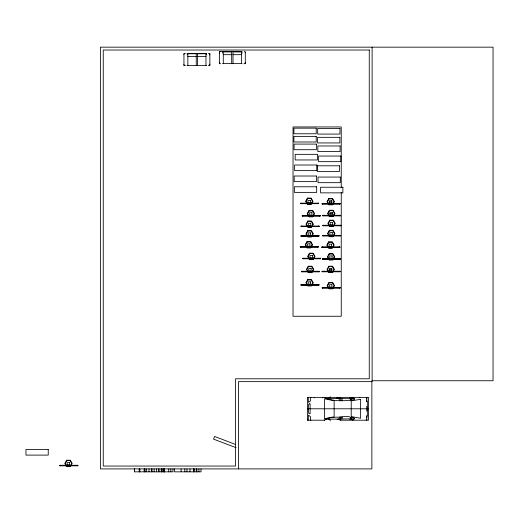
<?xml version="1.0" encoding="UTF-8"?>
<svg xmlns="http://www.w3.org/2000/svg" width="519" height="519" viewBox="0 0 519 519"><rect width="100%" height="100%" fill="white"/><g stroke="black" fill="none" stroke-linecap="round" stroke-linejoin="round"><path stroke-width="0.78" d="M366.777 417.75L366.81 415.907L367.329 415.907L367.329 401.674L366.823 401.674L366.777 399.831M350.974 418.839L351.097 417.244M350.766 418.839C351.694 414.24 339.757 417.847 336.28 417.133C332.238 417.652 327.495 417.685 324.174 420.208M342.281 416.939L341.872 418.995M341.126 416.952L340.107 420.208M330.311 396.763L329.578 398.32M339.971 416.965L338.654 419.054M314.242 397.872L314.41 397.366M351.571 397.872L351.739 397.366M328.242 399.202L329.091 398.358M350.902 417.211L353.141 417.626A3.237 1.109 0 0 1 354.503 418.775L352.667 420.208M310.894 397.366L310.531 397.619L310.531 400.863L308.429 402.4L308.241 397.366M366.777 419.086L366.2 419.78L366.823 420.079L366.823 415.907M324.174 397.366C332.802 401.667 343.747 401.038 353.141 399.948A3.237 1.109 0 0 0 354.503 398.8L352.667 397.366M325.634 419.281L354.496 418.775M219.706 51.608L242.055 51.608L242.055 53.094M223.28 51.621L231.675 51.621M232.999 51.621L241.393 51.621M187.852 53.762L196.247 53.762M197.57 53.762L205.965 53.762M223.28 54.677L231.675 54.677M232.999 54.677L241.393 54.677M187.852 56.513L196.247 56.513M197.57 56.513L205.965 56.513M329.383 201.872L331.803 201.872M300.696 203.422L301.208 203.422M318.141 203.422L318.653 203.422M300.696 203.552L318.653 203.552M322.117 203.74L322.63 203.74M339.562 203.74L340.075 203.74M322.117 203.87L340.075 203.87M329.928 213.692L332.355 213.692M322.669 215.554L323.181 215.554M340.114 215.554L340.626 215.554M322.669 215.683L340.626 215.683M302.259 215.768L302.772 215.768M319.704 215.768L320.217 215.768M302.259 215.891L320.217 215.891M322.935 225.518L323.447 225.518M340.38 225.518L340.892 225.518M322.935 225.648L340.892 225.648M301.085 226.303L301.597 226.303M318.53 226.303L319.042 226.303M301.085 226.433L319.042 226.433M322.61 235.613L323.123 235.613M340.049 235.613L340.568 235.613M322.61 235.743L340.568 235.743M300.988 235.911L301.5 235.911M318.432 235.911L318.945 235.911M300.988 236.041L318.945 236.041M300.287 246.843L300.799 246.843M317.732 246.843L318.244 246.843M300.287 246.973L318.244 246.973M321.884 247.154L322.396 247.154M339.329 247.154L339.841 247.154M321.884 247.284L339.841 247.284M302.72 258.501L303.232 258.501M320.165 258.501L320.677 258.501M302.72 258.624L320.677 258.624M322.461 258.942L322.974 258.942M339.906 258.942L340.419 258.942M322.461 259.072L340.419 259.072M329.37 269.64L331.79 269.64M301.481 271.534L301.993 271.534M318.926 271.534L319.438 271.534M322.104 271.508L322.617 271.508M339.549 271.508L340.062 271.508M322.104 271.638L340.062 271.638M301.481 271.664L319.438 271.664M300.988 284.879L301.5 284.879M318.432 284.879L318.945 284.879M300.988 285.009L318.945 285.009M322.221 287.753L322.734 287.753M339.666 287.753L340.179 287.753M322.221 287.883L340.179 287.883M372.117 380.751L493.05 380.751L493.05 47.164L100.401 47.164L100.401 468.904L371.864 468.904L371.864 381.647M307.495 397.366L307.495 420.208M307.598 397.366L368.477 397.366L368.477 420.208L340.055 420.208M366.784 406.396L366.816 411.178M307.436 408.79L368.477 408.79M307.598 420.208L324.784 420.208M59.88 465.53L60.392 465.53M77.325 465.53L77.837 465.53M59.88 465.653L77.837 465.653M164.75 471.836L134.402 471.836L134.402 468.904M164.945 471.836L172.944 471.836L172.944 468.904M181.183 471.836L189.565 471.836M189.863 471.836L201.028 471.836L201.028 468.904M325.634 398.294L354.496 398.8M329.578 419.255L330.311 420.818M235.62 444.472L214.587 436.479L213.575 439.145L236.113 447.702M366.777 398.495L366.2 397.794L366.823 397.502L366.823 401.674M310.894 420.208L310.531 419.955L310.531 416.712L308.429 415.174L308.241 420.208M328.242 418.372L329.091 419.222M328.657 418.898L329.163 419.436L328.715 418.963M338.654 398.521L339.971 400.61M359.661 397.366L359.829 397.872M322.331 397.366L322.5 397.872M340.107 397.366L341.126 400.623M341.872 398.579L342.281 400.636M350.766 398.735L350.902 400.363M350.974 398.735L351.097 400.337M372.117 47.164L372.117 381.647L238.429 381.647L238.429 468.904M341.249 187.625L341.249 126.947L293.034 126.947L293.034 316.259L341.249 316.259L341.249 192.478M340.38 225.265L340.38 225.778M340.114 215.301L340.114 215.813M340.049 235.36L340.049 235.866M339.906 258.689L339.906 259.195M339.666 287.5L339.666 288.013M339.562 203.487L339.562 203.993M339.549 271.255L339.549 271.761M339.329 246.901L339.329 247.407M323.447 225.265L323.447 225.778M323.181 215.301L323.181 215.813M323.123 235.36L323.123 235.866M322.974 258.689L322.974 259.195M322.734 287.5L322.734 288.013M322.63 203.487L322.63 203.993M322.617 271.255L322.617 271.761M322.396 246.901L322.396 247.407M320.165 258.241L320.165 258.754M319.704 215.508L319.704 216.021M318.926 271.281L318.926 271.794M318.53 226.05L318.53 226.556M318.432 235.658L318.432 236.164M318.432 284.626L318.432 285.139M318.141 203.169L318.141 203.675M317.732 246.59L317.732 247.096M303.232 258.241L303.232 258.754M302.772 215.508L302.772 216.021M301.993 271.281L301.993 271.794M301.597 226.05L301.597 226.556M301.5 235.658L301.5 236.164M301.5 284.626L301.5 285.139M301.208 203.169L301.208 203.675M300.799 246.59L300.799 247.096M245.299 51.939L245.299 63.454M242.055 63.584L222.619 63.584M241.393 63.785L241.393 51.932L232.999 51.932L232.999 63.785M231.675 63.785L231.675 51.932L223.28 51.932L223.28 63.785M222.619 51.608L222.619 53.094M219.375 51.939L219.375 63.454M209.871 53.768L209.871 65.29M206.627 54.93L206.627 53.438L187.19 53.438L187.19 54.93M206.627 65.29L206.627 65.621L187.19 65.621L187.19 65.29M205.965 65.621L205.965 53.457L197.57 53.457L197.57 65.621M198.926 468.904L198.926 471.836M196.844 468.904L196.85 471.836M196.247 65.621L196.247 53.457L187.852 53.457L187.852 65.621M196.227 468.904L196.227 471.836M194.1 468.904L194.1 471.836M193.853 468.904L193.853 471.836M193.613 468.904L193.613 471.836M189.973 468.904L189.973 471.836M186.95 468.904L186.95 471.836M184.822 468.904L184.822 471.836M183.947 53.768L183.947 65.29M181.06 468.904L181.06 471.836L174.352 471.836L174.352 468.904M170.842 468.904L170.842 471.836M168.772 468.904L168.772 471.836M164.62 468.904L164.62 471.836M164.341 468.904L164.341 471.836M164.309 468.904L164.309 471.836M163.732 468.904L163.732 471.836M163.628 468.904L163.628 471.836M162.064 468.904L162.064 471.836M161.779 468.904L161.779 471.836M161.208 468.904L161.208 471.836M158.918 468.904L158.918 471.836M158.756 468.904L158.756 471.836M156.628 468.904L156.628 471.836M154.111 468.904L154.111 471.836M151.989 468.904L151.989 471.836M151.464 468.904L151.464 471.836M149.011 468.904L149.011 471.836M146.618 468.904L146.618 471.836M145.028 468.904L145.028 471.836M144.542 468.904L144.542 471.836M144.165 468.904L144.165 471.836M139.78 468.904L139.78 471.836M139.715 468.904L139.715 471.836M139.202 468.904L139.202 471.836M134.525 468.904L134.525 471.836M77.325 465.271L77.325 465.783M60.392 465.271L60.392 465.783M245.189 62.591A0.798 0.798 0 0 1 245.189 63.389M245.065 63.552A0.798 0.798 0 0 1 243.936 63.552M220.737 63.552A0.798 0.798 0 0 1 219.543 63.474A0.798 0.798 0 0 1 219.777 62.299M219.777 53.094A0.798 0.798 0 0 1 219.777 51.712M219.965 51.634A0.798 0.798 0 0 1 220.38 51.634M244.293 51.634A0.798 0.798 0 0 1 245.189 52.802M209.468 64.129A0.798 0.798 0 0 1 209.637 65.388A0.798 0.798 0 0 1 208.379 65.219M185.439 65.219A0.798 0.798 0 0 1 184.057 65.219M183.973 65.024A0.798 0.798 0 0 1 183.973 64.615M183.973 54.443A0.798 0.798 0 0 1 183.973 54.034M184.18 53.671A0.798 0.798 0 0 1 185.309 53.671M208.508 53.671A0.798 0.798 0 0 1 209.702 53.749A0.798 0.798 0 0 1 209.468 54.93M336.961 397.924L339.445 397.937L336.961 397.924M349.8 398.17L352.284 398.183L349.8 398.17M328.657 398.683L329.163 398.138L328.657 398.683M66.62 460.23L64.791 463.448L66.659 466.639L70.363 466.613L72.193 463.402L70.325 460.21L66.62 460.23M66.867 460.651L65.284 463.441L66.906 466.211L70.117 466.192L71.7 463.402L70.078 460.632L66.867 460.651M307.436 198.128L305.607 201.34L307.482 204.531L311.179 204.512L313.009 201.294L311.141 198.102L307.436 198.128M307.689 198.55L306.1 201.34L307.722 204.11L310.933 204.09L312.516 201.301L310.894 198.53L307.689 198.55M309 210.467L307.17 213.685L309.039 216.877L312.736 216.858L314.566 213.64L312.698 210.448L309 210.467M309.246 210.896L307.657 213.685L309.279 216.455L312.49 216.436L314.079 213.64L312.457 210.87L309.246 210.896M307.825 221.01L305.996 224.221L307.864 227.413L311.562 227.393L313.392 224.176L311.523 220.984L307.825 221.01M308.072 221.431L306.482 224.221L308.104 226.991L311.316 226.972L312.905 224.182L311.283 221.412L308.072 221.431M307.728 230.618L305.899 233.829L307.767 237.021L311.465 237.001L313.294 233.784L311.426 230.592L307.728 230.618M307.975 231.039L306.385 233.829L308.007 236.599L311.218 236.58L312.808 233.79L311.186 231.02L307.975 231.039M328.858 198.446L327.028 201.657L328.897 204.849L332.595 204.83L334.431 201.612L332.556 198.42L328.858 198.446M329.104 198.868L327.521 201.657L329.143 204.428L332.348 204.408L333.938 201.619L332.316 198.848L329.104 198.868M307.027 241.549L305.198 244.76L307.066 247.952L310.764 247.933L312.594 244.715L310.725 241.523L307.027 241.549M307.274 241.971L305.685 244.76L307.306 247.531L310.518 247.511L312.107 244.721L310.485 241.951L307.274 241.971M329.409 210.26L327.58 213.478L329.448 216.67L333.146 216.644L334.976 213.432L333.107 210.24L329.409 210.26M329.656 210.682L328.066 213.471L329.688 216.241L332.9 216.222L334.489 213.432L332.867 210.662L329.656 210.682M309.467 253.201L307.637 256.418L309.506 259.61L313.204 259.591L315.033 256.373L313.165 253.181L309.467 253.201M309.713 253.629L308.124 256.418L309.746 259.189L312.957 259.169L314.546 256.373L312.925 253.603L309.713 253.629M329.675 220.225L327.846 223.436L329.714 226.634L333.412 226.608L335.242 223.391L333.373 220.199L329.675 220.225M329.922 220.646L328.332 223.436L329.954 226.206L333.166 226.187L334.755 223.397L333.133 220.627L329.922 220.646M308.221 266.241L306.392 269.458L308.26 272.65L311.958 272.624L313.787 269.413L311.919 266.215L308.221 266.241M308.468 266.662L306.878 269.452L308.5 272.222L311.711 272.203L313.301 269.413L311.679 266.643L308.468 266.662M329.351 230.319L327.521 233.531L329.39 236.722L333.088 236.703L334.917 233.485L333.049 230.293L329.351 230.319M329.597 230.741L328.008 233.531L329.63 236.301L332.841 236.281L334.431 233.492L332.809 230.721L329.597 230.741M328.624 241.86L326.795 245.072L328.663 248.264L332.361 248.244L334.191 245.026L332.322 241.835L328.624 241.86M328.871 242.282L327.281 245.072L328.903 247.842L332.115 247.823L333.704 245.033L332.082 242.263L328.871 242.282M307.728 279.585L305.899 282.803L307.767 285.995L311.465 285.969L313.294 282.758L311.426 279.566L307.728 279.585M307.975 280.007L306.385 282.797L308.007 285.567L311.218 285.547L312.808 282.758L311.186 279.988L307.975 280.007M329.202 253.648L327.372 256.86L329.241 260.051L332.945 260.032L334.774 256.814L332.906 253.622L329.202 253.648M329.448 254.07L327.865 256.86L329.487 259.63L332.698 259.61L334.281 256.821L332.66 254.051L329.448 254.07M328.845 266.215L327.015 269.426L328.884 272.618L332.588 272.598L334.418 269.38L332.549 266.189L328.845 266.215M329.091 266.636L327.508 269.426L329.13 272.196L332.342 272.177L333.925 269.387L332.303 266.617L329.091 266.636M328.962 282.459L327.132 285.677L329.001 288.869L332.698 288.843L334.528 285.632L332.66 282.433L328.962 282.459M329.208 282.881L327.619 285.671L329.241 288.441L332.452 288.421L334.041 285.632L332.42 282.861L329.208 282.881M309.499 403.801L308.494 404.586L308.494 412.988L309.499 413.779L310.115 413.747L310.115 403.827L309.499 403.801M337.162 419.495L339.445 419.644L337.162 419.495M350.001 419.242L352.284 419.391L350.001 419.242M352.057 400.72L351.214 401.012L351.214 416.569L360.621 418.262L360.621 399.312L352.057 400.72M329.805 417.555L324.466 418.755L324.466 398.819L334.132 400.72L334.132 416.861L329.805 417.555M369.262 50.019L103.249 50.019L103.249 466.049L235.574 466.049L235.574 378.792L369.262 378.792L369.262 50.019M316.207 128.161L293.916 128.161L293.916 133.772L316.207 133.772L316.207 128.161M339.964 128.465L317.673 128.465L317.673 134.077L339.964 134.077L339.964 128.465M316.207 136.38L293.91 136.38L293.91 141.992L316.207 141.992L316.207 136.38M339.88 137.334L317.589 137.334L317.589 142.946L339.88 142.946L339.88 137.334M316.369 144.094L294.072 144.094L294.072 149.706L316.369 149.706L316.369 144.094M340.114 145.975L317.823 145.975L317.823 151.593L340.114 151.593L340.114 145.975M317.472 154.344L295.181 154.344L295.181 159.956L317.472 159.956L317.472 154.344M340.84 156.05L318.549 156.05L318.549 161.662L340.84 161.662L340.84 156.05M316.914 165.01L294.623 165.01L294.623 170.621L316.914 170.621L316.914 165.01M339.504 165.801L317.213 165.801L317.213 171.413L339.504 171.413L339.504 165.801M316.467 176.019L294.176 176.019L294.176 181.631L316.467 181.631L316.467 176.019M340.302 177.063L318.011 177.063L318.011 182.675L340.302 182.675L340.302 177.063M316.668 186.769L294.377 186.769L294.377 192.38L316.668 192.38L316.668 186.769M342.884 187.242L320.593 187.242L320.593 192.854L342.884 192.854L342.884 187.242M310.388 200.405L307.962 200.405L307.962 202.702L310.388 202.702L310.388 200.405M331.803 200.723L329.383 200.723L329.383 203.02L331.803 203.02L331.803 200.723M318.653 203.169L300.696 203.169L300.696 203.675L318.653 203.675L318.653 203.169M340.075 203.487L322.117 203.487L322.117 203.993L340.075 203.993L340.075 203.487M332.355 212.543L329.928 212.543L329.928 214.84L332.355 214.84L332.355 212.543M311.945 212.751L309.519 212.751L309.519 215.048L311.945 215.048L311.945 212.751M340.626 215.301L322.669 215.301L322.669 215.813L340.626 215.813L340.626 215.301M320.217 215.508L302.259 215.508L302.259 216.021L320.217 216.021L320.217 215.508M332.621 222.502L330.194 222.502L330.194 224.798L332.621 224.798L332.621 222.502M310.771 223.287L308.344 223.287L308.344 225.583L310.771 225.583L310.771 223.287M340.892 225.265L322.935 225.265L322.935 225.778L340.892 225.778L340.892 225.265M319.042 226.05L301.085 226.05L301.085 226.556L319.042 226.556L319.042 226.05M332.296 232.596L329.87 232.596L329.87 234.893L332.296 234.893L332.296 232.596M310.673 232.895L308.247 232.895L308.247 235.191L310.673 235.191L310.673 232.895M340.568 235.36L322.61 235.36L322.61 235.866L340.568 235.866L340.568 235.36M318.945 235.658L300.988 235.658L300.988 236.164L318.945 236.164L318.945 235.658M309.973 243.826L307.546 243.826L307.546 246.123L309.973 246.123L309.973 243.826M331.57 244.138L329.143 244.138L329.143 246.434L331.57 246.434L331.57 244.138M318.244 246.59L300.287 246.59L300.287 247.096L318.244 247.096L318.244 246.59M339.841 246.901L321.884 246.901L321.884 247.407L339.841 247.407L339.841 246.901M312.412 255.484L309.986 255.484L309.986 257.781L312.412 257.781L312.412 255.484M332.147 255.925L329.727 255.925L329.727 258.222L332.147 258.222L332.147 255.925M320.677 258.241L302.72 258.241L302.72 258.754L320.677 258.754L320.677 258.241M340.419 258.689L322.461 258.689L322.461 259.195L340.419 259.195L340.419 258.689M331.79 268.492L329.37 268.492L329.37 270.788L331.79 270.788L331.79 268.492M311.166 268.524L308.74 268.524L308.74 270.821L311.166 270.821L311.166 268.524M319.438 271.281L301.481 271.281L301.481 271.794L319.438 271.794L319.438 271.281M340.062 271.255L322.104 271.255L322.104 271.761L340.062 271.761L340.062 271.255M310.673 281.869L308.247 281.869L308.247 284.165L310.673 284.165L310.673 281.869M318.945 284.626L300.988 284.626L300.988 285.139L318.945 285.139L318.945 284.626M331.907 284.743L329.481 284.743L329.481 287.039L331.907 287.039L331.907 284.743M340.179 287.5L322.221 287.5L322.221 288.013L340.179 288.013L340.179 287.5M48.241 449.493L25.95 449.493L25.95 455.105L48.241 455.105L48.241 449.493M69.565 462.513L67.146 462.513L67.146 464.81L69.565 464.81L69.565 462.513M77.837 465.271L59.88 465.271L59.88 465.783L77.837 465.783L77.837 465.271"/></g></svg>
